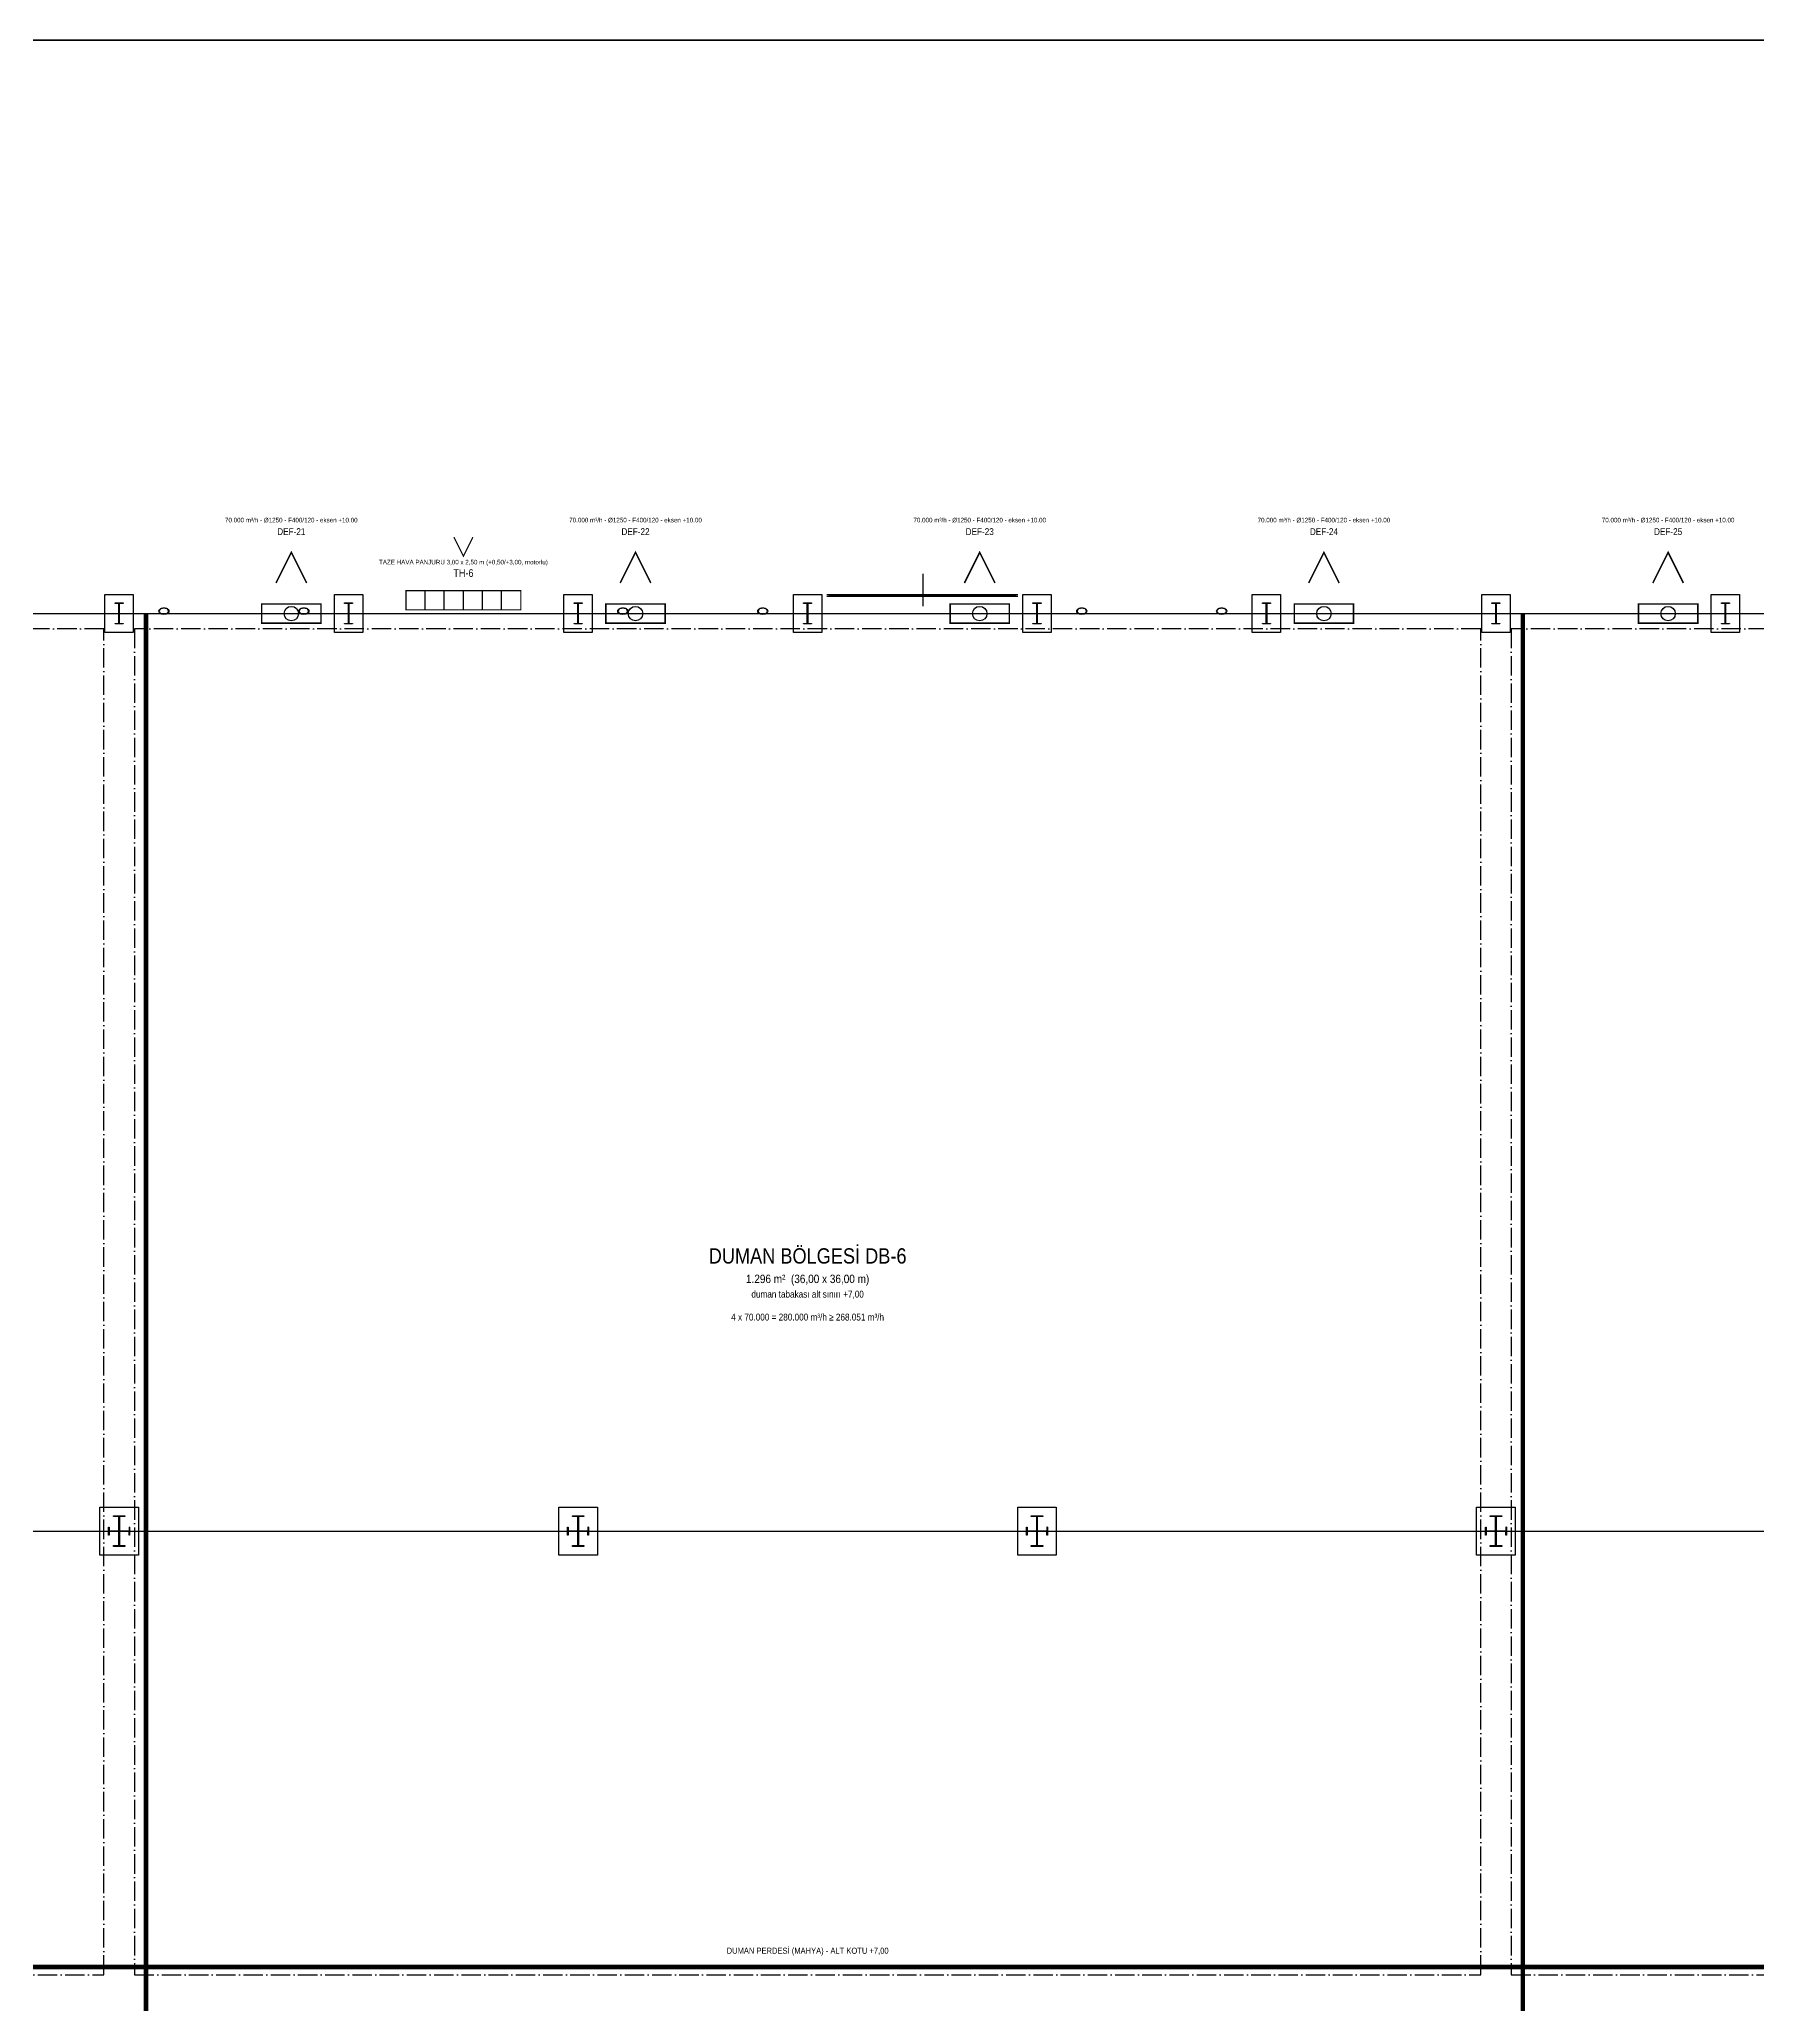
# Model space of a CAD drawing. Header units: centimetres. Extents: x 184307 to 200911, y 3888 to 16958.
# Drawn here: x 188800 to 193293, y 11818 to 16958 of the extents above; entities that cross this region are included whole.
import ezdxf
from ezdxf.enums import TextEntityAlignment as Align

# ---------------------------------------------------------------- set-up
doc = ezdxf.new("R2010")
doc.units = ezdxf.units.CM
doc.header["$LTSCALE"] = 20
doc.linetypes.add('DASHDOT', pattern=[3.556, 2.54, -0.508, 0, -0.508])
for name, color, linetype in [('ROTAS-DUMAN-BOLGE', 6, 'DASHDOT'), ('ROTAS-DUMAN-FAN', 3, 'CONTINUOUS'), ('ROTAS-DUMAN-PERDE', 1, 'CONTINUOUS'), ('ROTAS-DUMAN-TAZE', 5, 'CONTINUOUS'), ('ROTAS-DUMAN-YAZI', 7, 'CONTINUOUS'), ('ROTAS-MIMARI', 8, 'CONTINUOUS'), ('ROTAS-MIMARI-AKS', 8, 'CONTINUOUS'), ('ROTAS-MIMARI-KOLON', 8, 'CONTINUOUS'), ('ROTAS-PAFTA', 7, 'CONTINUOUS')]:
    doc.layers.add(name, color=color, linetype=linetype)
doc.styles.add('ROTAS', font='arial.ttf')

msp = doc.modelspace()

# ---------------------------------------------------------------- linework, layer by layer
at = {"layer": 'ROTAS-DUMAN-BOLGE'}
for points in [[(185449, 11896), (188969, 11896), (188969, 15416), (185449, 15416)], [(189049, 11896), (192569, 11896), (192569, 15416), (189049, 15416)], [(192649, 11896), (196169, 11896), (196169, 15416), (192649, 15416)]]:
    msp.add_lwpolyline(points, close=True, dxfattribs=at)
at = {"layer": 'ROTAS-DUMAN-FAN'}
for p, q in [((189396.5, 15456), (189521.5, 15456)), ((190296.5, 15456), (190421.5, 15456)), ((191196.5, 15456), (191321.5, 15456)), ((192096.5, 15456), (192221.5, 15456)), ((192996.5, 15456), (193121.5, 15456))]:
    msp.add_line(p, q, dxfattribs=at)
at = {"layer": 'ROTAS-DUMAN-FAN', "const_width": 4}
for points in [[(189419, 15536), (189459, 15616), (189499, 15536)], [(190319, 15536), (190359, 15616), (190399, 15536)], [(191219, 15536), (191259, 15616), (191299, 15536)], [(192119, 15536), (192159, 15616), (192199, 15536)], [(193019, 15536), (193059, 15616), (193099, 15536)]]:
    msp.add_lwpolyline(points, dxfattribs=at)
for points in [[(189381.5, 15431), (189536.5, 15431), (189536.5, 15481), (189381.5, 15481)], [(190281.5, 15431), (190436.5, 15431), (190436.5, 15481), (190281.5, 15481)], [(191181.5, 15431), (191336.5, 15431), (191336.5, 15481), (191181.5, 15481)], [(192081.5, 15431), (192236.5, 15431), (192236.5, 15481), (192081.5, 15481)], [(192981.5, 15431), (193136.5, 15431), (193136.5, 15481), (192981.5, 15481)]]:
    msp.add_lwpolyline(points, close=True, dxfattribs=at)
at = {"layer": 'ROTAS-DUMAN-FAN'}
for centre in [(189459, 15456), (190359, 15456), (191259, 15456), (192159, 15456), (193059, 15456)]:
    msp.add_circle(centre, 18.8, dxfattribs=at)
at = {"layer": 'ROTAS-DUMAN-PERDE', "const_width": 12}
for points in [[(189079, 8256), (189079, 15456)], [(192679, 8256), (192679, 15456)], [(185409, 11916), (199809, 11916)]]:
    msp.add_lwpolyline(points, dxfattribs=at)
at = {"layer": 'ROTAS-DUMAN-TAZE'}
for p, q in [((189809, 15466), (189809, 15516)), ((189859, 15466), (189859, 15516)), ((189909, 15466), (189909, 15516)), ((189959, 15466), (189959, 15516)), ((190009, 15466), (190009, 15516))]:
    msp.add_line(p, q, dxfattribs=at)
at = {"layer": 'ROTAS-DUMAN-TAZE', "const_width": 3}
msp.add_lwpolyline([(189884, 15656), (189909, 15606), (189934, 15656)], dxfattribs=at)
msp.add_lwpolyline([(189759, 15466), (190059, 15466), (190059, 15516), (189759, 15516)], close=True, dxfattribs=at)
at = {"layer": 'ROTAS-MIMARI'}
for points in [[(191111.1, 15475.2), (191111.1, 15560.2)], [(189045.8, 15406.3), (188971.8, 15406.3), (188971.8, 15506.3), (189045.8, 15506.3), (189045.8, 15406.3)], [(189645.8, 15406.3), (189571.8, 15406.3), (189571.8, 15506.3), (189645.8, 15506.3), (189645.8, 15406.3)], [(190245.8, 15406.3), (190171.8, 15406.3), (190171.8, 15506.3), (190245.8, 15506.3), (190245.8, 15406.3)], [(190845.8, 15406.3), (190771.8, 15406.3), (190771.8, 15506.3), (190845.8, 15506.3), (190845.8, 15406.3)], [(190858.8, 15506.3), (191358.8, 15506.3)], [(190858.8, 15501.3), (191358.8, 15501.3)], [(190865.3, 15506.3), (190865.3, 15501.3)], [(190865.3, 15503.8), (191352.5, 15503.8)], [(191352.5, 15506.3), (191352.5, 15501.3)], [(191445.8, 15406.3), (191371.8, 15406.3), (191371.8, 15506.3), (191445.8, 15506.3), (191445.8, 15406.3)], [(192045.8, 15406.3), (191971.8, 15406.3), (191971.8, 15506.3), (192045.8, 15506.3), (192045.8, 15406.3)], [(192645.8, 15406.3), (192571.8, 15406.3), (192571.8, 15506.3), (192645.8, 15506.3), (192645.8, 15406.3)], [(193245.8, 15406.3), (193171.8, 15406.3), (193171.8, 15506.3), (193245.8, 15506.3), (193245.8, 15406.3)], [(188958.3, 13119.3), (189059.3, 13119.3), (189059.3, 12993.3), (188958.3, 12993.3), (188958.3, 13119.3)], [(190158.3, 13119.3), (190259.3, 13119.3), (190259.3, 12993.3), (190158.3, 12993.3), (190158.3, 13119.3)], [(191358.3, 13119.3), (191459.3, 13119.3), (191459.3, 12993.3), (191358.3, 12993.3), (191358.3, 13119.3)], [(192558.3, 13119.3), (192659.3, 13119.3), (192659.3, 12993.3), (192558.3, 12993.3), (192558.3, 13119.3)]]:
    msp.add_lwpolyline(points, dxfattribs=at)
at = {"layer": 'ROTAS-MIMARI-AKS'}
for points in [[(184958.8, 15456.3), (200258.8, 15456.3)], [(184958.8, 13056.3), (200258.8, 13056.3)]]:
    msp.add_lwpolyline(points, dxfattribs=at)
at = {"layer": 'ROTAS-MIMARI-KOLON'}
for points in [[(188998.3, 15483.8), (188998.3, 15483.8)], [(188998.3, 15482), (188998.3, 15483.8)], [(188998.3, 15483.8), (189019.3, 15483.8)], [(189008.2, 15482), (188998.3, 15482)], [(189008.2, 15430.5), (189008.2, 15482)], [(189019.3, 15482), (189009.3, 15482)], [(189009.3, 15482), (189009.3, 15430.5)], [(189019.3, 15483.8), (189019.3, 15482)], [(189598.3, 15482), (189598.3, 15483.8)], [(189598.3, 15483.8), (189619.3, 15483.8)], [(189608.2, 15482), (189598.3, 15482)], [(189608.2, 15430.5), (189608.2, 15482)], [(189619.3, 15482), (189609.3, 15482)], [(189609.3, 15482), (189609.3, 15430.5)], [(189619.3, 15483.8), (189619.3, 15482)], [(190198.3, 15482), (190198.3, 15483.8)], [(190198.3, 15483.8), (190219.3, 15483.8)], [(190208.2, 15482), (190198.3, 15482)], [(190208.2, 15430.5), (190208.2, 15482)], [(190219.3, 15482), (190209.3, 15482)], [(190209.3, 15482), (190209.3, 15430.5)], [(190219.3, 15483.8), (190219.3, 15482)], [(190798.3, 15483.8), (190798.3, 15483.8)], [(190798.3, 15483.8), (190798.3, 15483.8)], [(190798.3, 15482), (190798.3, 15483.8)], [(190798.3, 15483.8), (190819.3, 15483.8)], [(190808.2, 15482), (190798.3, 15482)], [(190808.2, 15430.5), (190808.2, 15482)], [(190819.3, 15482), (190809.3, 15482)], [(190809.3, 15482), (190809.3, 15430.5)], [(190819.3, 15483.8), (190819.3, 15482)], [(191398.3, 15483.8), (191398.3, 15483.8)], [(191398.3, 15483.8), (191398.3, 15483.8)], [(191398.3, 15482), (191398.3, 15483.8)], [(191398.3, 15483.8), (191419.3, 15483.8)], [(191408.2, 15482), (191398.3, 15482)], [(191408.2, 15430.5), (191408.2, 15482)], [(191419.3, 15482), (191409.3, 15482)], [(191409.3, 15482), (191409.3, 15430.5)], [(191419.3, 15483.8), (191419.3, 15482)], [(191998.3, 15483.8), (191998.3, 15483.8)], [(191998.3, 15483.8), (191998.3, 15483.8)], [(191998.3, 15482), (191998.3, 15483.8)], [(191998.3, 15483.8), (192019.3, 15483.8)], [(192008.2, 15482), (191998.3, 15482)], [(192008.2, 15430.5), (192008.2, 15482)], [(192019.3, 15482), (192009.3, 15482)], [(192009.3, 15482), (192009.3, 15430.5)], [(192019.3, 15483.8), (192019.3, 15482)], [(192598.3, 15483.8), (192598.3, 15483.8)], [(192598.3, 15483.8), (192598.3, 15483.8)], [(192598.3, 15482), (192598.3, 15483.8)], [(192598.3, 15483.8), (192619.3, 15483.8)], [(192608.2, 15482), (192598.3, 15482)], [(192608.2, 15430.5), (192608.2, 15482)], [(192619.3, 15482), (192609.3, 15482)], [(192609.3, 15482), (192609.3, 15430.5)], [(192619.3, 15483.8), (192619.3, 15482)], [(193198.3, 15483.8), (193198.3, 15483.8)], [(193198.3, 15483.8), (193198.3, 15483.8)], [(193198.3, 15482), (193198.3, 15483.8)], [(193198.3, 15483.8), (193219.3, 15483.8)], [(193208.2, 15482), (193198.3, 15482)], [(193208.2, 15430.5), (193208.2, 15482)], [(193219.3, 15482), (193209.3, 15482)], [(193209.3, 15482), (193209.3, 15430.5)], [(193219.3, 15483.8), (193219.3, 15482)], [(188998.3, 15428.8), (188998.3, 15430.5)], [(188998.3, 15430.5), (189008.2, 15430.5)], [(189019.3, 15428.8), (188998.3, 15428.8)], [(189009.3, 15430.5), (189019.3, 15430.5)], [(189019.3, 15430.5), (189019.3, 15428.8)], [(189112.7, 15462.5), (189113.1, 15464.7)], [(189113.1, 15460.3), (189112.7, 15462.5)], [(189113.8, 15463.1), (189113, 15463.9)], [(189113.1, 15464.7), (189114.5, 15466.7)], [(189114.5, 15458.3), (189113.1, 15460.3)], [(189114.1, 15464.5), (189113.6, 15462.5)], [(189113.6, 15462.5), (189114.1, 15460.5)], [(189115.3, 15466.4), (189114.1, 15464.5)], [(189114.1, 15460.5), (189115.3, 15458.6)], [(189114.5, 15466.7), (189116.6, 15468.5)], [(189116.6, 15456.6), (189114.5, 15458.3)], [(189117.2, 15468), (189115.3, 15466.4)], [(189115.3, 15458.6), (189117.2, 15457)], [(189116.6, 15468.5), (189119.3, 15469.8)], [(189119.3, 15455.2), (189116.6, 15456.6)], [(189119.8, 15469.3), (189117.2, 15468)], [(189117.2, 15457), (189119.8, 15455.7)], [(189119.3, 15469.8), (189122.5, 15470.6)], [(189122.5, 15454.4), (189119.3, 15455.2)], [(189122.7, 15470.1), (189119.8, 15469.3)], [(189119.8, 15455.7), (189122.7, 15455)], [(189122.5, 15454.4), (189121.6, 15455.3)], [(189122.5, 15470.6), (189125.9, 15470.9)], [(189125.9, 15454.1), (189122.5, 15454.4)], [(189125.9, 15470.3), (189122.7, 15470.1)], [(189122.7, 15455), (189125.9, 15454.7)], [(189125.9, 15470.9), (189129.3, 15470.6)], [(189129.1, 15470.1), (189125.9, 15470.3)], [(189125.9, 15454.7), (189129.1, 15455)], [(189129.3, 15454.4), (189125.9, 15454.1)], [(189132, 15469.3), (189129.1, 15470.1)], [(189129.1, 15455), (189132, 15455.7)], [(189129.3, 15470.6), (189132.5, 15469.8)], [(189132.5, 15455.2), (189129.3, 15454.4)], [(189134.5, 15468), (189132, 15469.3)], [(189132, 15455.7), (189134.5, 15457)], [(189132.5, 15469.8), (189135.2, 15468.5)], [(189135.2, 15456.6), (189132.5, 15455.2)], [(189138.6, 15464.7), (189134.5, 15468.8)], [(189136.5, 15466.4), (189134.5, 15468)], [(189134.5, 15457), (189136.5, 15458.6)], [(189135.2, 15468.5), (189137.3, 15466.7)], [(189137.3, 15458.3), (189135.2, 15456.6)], [(189137.7, 15464.5), (189136.5, 15466.4)], [(189136.5, 15458.6), (189137.7, 15460.5)], [(189137.3, 15466.7), (189138.6, 15464.7)], [(189138.6, 15460.3), (189137.3, 15458.3)], [(189138.1, 15462.5), (189137.7, 15464.5)], [(189137.7, 15460.5), (189138.1, 15462.5)], [(189138.6, 15464.7), (189139.1, 15462.5)], [(189139.1, 15462.5), (189138.6, 15460.3)], [(189478.5, 15462.5), (189478.9, 15464.7)], [(189478.9, 15460.3), (189478.5, 15462.5)], [(189479.6, 15463.1), (189478.8, 15463.9)], [(189478.9, 15464.7), (189480.3, 15466.7)], [(189480.3, 15458.3), (189478.9, 15460.3)], [(189479.8, 15464.5), (189479.4, 15462.5)], [(189479.4, 15462.5), (189479.8, 15460.5)], [(189481.1, 15466.4), (189479.8, 15464.5)], [(189479.8, 15460.5), (189481.1, 15458.6)], [(189480.3, 15466.7), (189482.4, 15468.5)], [(189482.4, 15456.6), (189480.3, 15458.3)], [(189483, 15468), (189481.1, 15466.4)], [(189481.1, 15458.6), (189483, 15457)], [(189482.4, 15468.5), (189485.1, 15469.8)], [(189485.1, 15455.2), (189482.4, 15456.6)], [(189485.6, 15469.3), (189483, 15468)], [(189483, 15457), (189485.6, 15455.7)], [(189485.1, 15469.8), (189488.3, 15470.6)], [(189488.3, 15454.4), (189485.1, 15455.2)], [(189488.5, 15470.1), (189485.6, 15469.3)], [(189485.6, 15455.7), (189488.5, 15455)], [(189488.3, 15454.4), (189487.4, 15455.3)], [(189488.3, 15470.6), (189491.7, 15470.9)], [(189491.7, 15454.1), (189488.3, 15454.4)], [(189491.7, 15470.3), (189488.5, 15470.1)], [(189488.5, 15455), (189491.7, 15454.7)], [(189491.7, 15470.9), (189495.1, 15470.6)], [(189494.9, 15470.1), (189491.7, 15470.3)], [(189491.7, 15454.7), (189494.9, 15455)], [(189495.1, 15454.4), (189491.7, 15454.1)], [(189497.8, 15469.3), (189494.9, 15470.1)], [(189494.9, 15455), (189497.8, 15455.7)], [(189495.1, 15470.6), (189498.3, 15469.8)], [(189498.3, 15455.2), (189495.1, 15454.4)], [(189500.3, 15468), (189497.8, 15469.3)], [(189497.8, 15455.7), (189500.3, 15457)], [(189498.3, 15469.8), (189501, 15468.5)], [(189501, 15456.6), (189498.3, 15455.2)], [(189504.4, 15464.7), (189500.3, 15468.8)], [(189502.3, 15466.4), (189500.3, 15468)], [(189500.3, 15457), (189502.3, 15458.6)], [(189501, 15468.5), (189503.1, 15466.7)], [(189503.1, 15458.3), (189501, 15456.6)], [(189503.5, 15464.5), (189502.3, 15466.4)], [(189502.3, 15458.6), (189503.5, 15460.5)], [(189503.1, 15466.7), (189504.4, 15464.7)], [(189504.4, 15460.3), (189503.1, 15458.3)], [(189503.9, 15462.5), (189503.5, 15464.5)], [(189503.5, 15460.5), (189503.9, 15462.5)], [(189504.4, 15464.7), (189504.9, 15462.5)], [(189504.9, 15462.5), (189504.4, 15460.3)], [(189598.3, 15428.8), (189598.3, 15430.5)], [(189598.3, 15430.5), (189608.2, 15430.5)], [(189619.3, 15428.8), (189598.3, 15428.8)], [(189609.3, 15430.5), (189619.3, 15430.5)], [(189619.3, 15430.5), (189619.3, 15428.8)], [(190198.3, 15428.8), (190198.3, 15430.5)], [(190198.3, 15430.5), (190208.2, 15430.5)], [(190219.3, 15428.8), (190198.3, 15428.8)], [(190209.3, 15430.5), (190219.3, 15430.5)], [(190219.3, 15430.5), (190219.3, 15428.8)], [(190312.7, 15462.5), (190313.1, 15464.7)], [(190313.1, 15460.3), (190312.7, 15462.5)], [(190313.8, 15463.1), (190313, 15463.9)], [(190313.1, 15464.7), (190314.5, 15466.7)], [(190314.5, 15458.3), (190313.1, 15460.3)], [(190314.1, 15464.5), (190313.6, 15462.5)], [(190313.6, 15462.5), (190314.1, 15460.5)], [(190315.3, 15466.4), (190314.1, 15464.5)], [(190314.1, 15460.5), (190315.3, 15458.6)], [(190314.5, 15466.7), (190316.6, 15468.5)], [(190316.6, 15456.6), (190314.5, 15458.3)], [(190317.2, 15468), (190315.3, 15466.4)], [(190315.3, 15458.6), (190317.2, 15457)], [(190316.6, 15468.5), (190319.3, 15469.8)], [(190319.3, 15455.2), (190316.6, 15456.6)], [(190319.8, 15469.3), (190317.2, 15468)], [(190317.2, 15457), (190319.8, 15455.7)], [(190319.3, 15469.8), (190322.5, 15470.6)], [(190322.5, 15454.4), (190319.3, 15455.2)], [(190322.7, 15470.1), (190319.8, 15469.3)], [(190319.8, 15455.7), (190322.7, 15455)], [(190322.5, 15454.4), (190321.6, 15455.3)], [(190322.5, 15470.6), (190325.9, 15470.9)], [(190325.9, 15454.1), (190322.5, 15454.4)], [(190325.9, 15470.3), (190322.7, 15470.1)], [(190322.7, 15455), (190325.9, 15454.7)], [(190325.9, 15470.9), (190329.3, 15470.6)], [(190329.1, 15470.1), (190325.9, 15470.3)], [(190325.9, 15454.7), (190329.1, 15455)], [(190329.3, 15454.4), (190325.9, 15454.1)], [(190332, 15469.3), (190329.1, 15470.1)], [(190329.1, 15455), (190332, 15455.7)], [(190329.3, 15470.6), (190332.5, 15469.8)], [(190332.5, 15455.2), (190329.3, 15454.4)], [(190334.5, 15468), (190332, 15469.3)], [(190332, 15455.7), (190334.5, 15457)], [(190332.5, 15469.8), (190335.2, 15468.5)], [(190335.2, 15456.6), (190332.5, 15455.2)], [(190338.6, 15464.7), (190334.5, 15468.8)], [(190336.5, 15466.4), (190334.5, 15468)], [(190334.5, 15457), (190336.5, 15458.6)], [(190335.2, 15468.5), (190337.3, 15466.7)], [(190337.3, 15458.3), (190335.2, 15456.6)], [(190337.7, 15464.5), (190336.5, 15466.4)], [(190336.5, 15458.6), (190337.7, 15460.5)], [(190337.3, 15466.7), (190338.6, 15464.7)], [(190338.6, 15460.3), (190337.3, 15458.3)], [(190338.1, 15462.5), (190337.7, 15464.5)], [(190337.7, 15460.5), (190338.1, 15462.5)], [(190338.6, 15464.7), (190339.1, 15462.5)], [(190339.1, 15462.5), (190338.6, 15460.3)], [(190678.5, 15462.5), (190678.9, 15464.7)], [(190678.9, 15460.3), (190678.5, 15462.5)], [(190679.6, 15463.1), (190678.8, 15463.9)], [(190678.9, 15464.7), (190680.3, 15466.7)], [(190680.3, 15458.3), (190678.9, 15460.3)], [(190679.8, 15464.5), (190679.4, 15462.5)], [(190679.4, 15462.5), (190679.8, 15460.5)], [(190681.1, 15466.4), (190679.8, 15464.5)], [(190679.8, 15460.5), (190681.1, 15458.6)], [(190680.3, 15466.7), (190682.4, 15468.5)], [(190682.4, 15456.6), (190680.3, 15458.3)], [(190683, 15468), (190681.1, 15466.4)], [(190681.1, 15458.6), (190683, 15457)], [(190682.4, 15468.5), (190685.1, 15469.8)], [(190685.1, 15455.2), (190682.4, 15456.6)], [(190685.6, 15469.3), (190683, 15468)], [(190683, 15457), (190685.6, 15455.7)], [(190685.1, 15469.8), (190688.3, 15470.6)], [(190688.3, 15454.4), (190685.1, 15455.2)], [(190688.5, 15470.1), (190685.6, 15469.3)], [(190685.6, 15455.7), (190688.5, 15455)], [(190688.3, 15454.4), (190687.4, 15455.3)], [(190688.3, 15470.6), (190691.7, 15470.9)], [(190691.7, 15454.1), (190688.3, 15454.4)], [(190691.7, 15470.3), (190688.5, 15470.1)], [(190688.5, 15455), (190691.7, 15454.7)], [(190691.7, 15470.9), (190695.1, 15470.6)], [(190694.9, 15470.1), (190691.7, 15470.3)], [(190691.7, 15454.7), (190694.9, 15455)], [(190695.1, 15454.4), (190691.7, 15454.1)], [(190697.8, 15469.3), (190694.9, 15470.1)], [(190694.9, 15455), (190697.8, 15455.7)], [(190695.1, 15470.6), (190698.3, 15469.8)], [(190698.3, 15455.2), (190695.1, 15454.4)], [(190700.3, 15468), (190697.8, 15469.3)], [(190697.8, 15455.7), (190700.3, 15457)], [(190698.3, 15469.8), (190701, 15468.5)], [(190701, 15456.6), (190698.3, 15455.2)], [(190704.4, 15464.7), (190700.3, 15468.8)], [(190702.3, 15466.4), (190700.3, 15468)], [(190700.3, 15457), (190702.3, 15458.6)], [(190701, 15468.5), (190703.1, 15466.7)], [(190703.1, 15458.3), (190701, 15456.6)], [(190703.5, 15464.5), (190702.3, 15466.4)], [(190702.3, 15458.6), (190703.5, 15460.5)], [(190703.1, 15466.7), (190704.4, 15464.7)], [(190704.4, 15460.3), (190703.1, 15458.3)], [(190703.9, 15462.5), (190703.5, 15464.5)], [(190703.5, 15460.5), (190703.9, 15462.5)], [(190704.4, 15464.7), (190704.9, 15462.5)], [(190704.9, 15462.5), (190704.4, 15460.3)], [(190798.3, 15428.8), (190798.3, 15430.5)], [(190798.3, 15430.5), (190808.2, 15430.5)], [(190819.3, 15428.8), (190798.3, 15428.8)], [(190809.3, 15430.5), (190819.3, 15430.5)], [(190819.3, 15430.5), (190819.3, 15428.8)], [(191398.3, 15428.8), (191398.3, 15430.5)], [(191398.3, 15430.5), (191408.2, 15430.5)], [(191419.3, 15428.8), (191398.3, 15428.8)], [(191409.3, 15430.5), (191419.3, 15430.5)], [(191419.3, 15430.5), (191419.3, 15428.8)], [(191512.7, 15462.5), (191513.1, 15464.7)], [(191513.1, 15460.3), (191512.7, 15462.5)], [(191513.8, 15463.1), (191513, 15463.9)], [(191513.1, 15464.7), (191514.5, 15466.7)], [(191514.5, 15458.3), (191513.1, 15460.3)], [(191514.1, 15464.5), (191513.6, 15462.5)], [(191513.6, 15462.5), (191514.1, 15460.5)], [(191515.3, 15466.4), (191514.1, 15464.5)], [(191514.1, 15460.5), (191515.3, 15458.6)], [(191514.5, 15466.7), (191516.6, 15468.5)], [(191516.6, 15456.6), (191514.5, 15458.3)], [(191517.2, 15468), (191515.3, 15466.4)], [(191515.3, 15458.6), (191517.2, 15457)], [(191516.6, 15468.5), (191519.3, 15469.8)], [(191519.3, 15455.2), (191516.6, 15456.6)], [(191519.8, 15469.3), (191517.2, 15468)], [(191517.2, 15457), (191519.8, 15455.7)], [(191519.3, 15469.8), (191522.5, 15470.6)], [(191522.5, 15454.4), (191519.3, 15455.2)], [(191522.7, 15470.1), (191519.8, 15469.3)], [(191519.8, 15455.7), (191522.7, 15455)], [(191522.5, 15454.4), (191521.6, 15455.3)], [(191522.5, 15470.6), (191525.9, 15470.9)], [(191525.9, 15454.1), (191522.5, 15454.4)], [(191525.9, 15470.3), (191522.7, 15470.1)], [(191522.7, 15455), (191525.9, 15454.7)], [(191525.9, 15470.9), (191529.3, 15470.6)], [(191529.1, 15470.1), (191525.9, 15470.3)], [(191525.9, 15454.7), (191529.1, 15455)], [(191529.3, 15454.4), (191525.9, 15454.1)], [(191532, 15469.3), (191529.1, 15470.1)], [(191529.1, 15455), (191532, 15455.7)], [(191529.3, 15470.6), (191532.5, 15469.8)], [(191532.5, 15455.2), (191529.3, 15454.4)], [(191534.5, 15468), (191532, 15469.3)], [(191532, 15455.7), (191534.5, 15457)], [(191532.5, 15469.8), (191535.2, 15468.5)], [(191535.2, 15456.6), (191532.5, 15455.2)], [(191538.6, 15464.7), (191534.5, 15468.8)], [(191536.5, 15466.4), (191534.5, 15468)], [(191534.5, 15457), (191536.5, 15458.6)], [(191535.2, 15468.5), (191537.3, 15466.7)], [(191537.3, 15458.3), (191535.2, 15456.6)], [(191537.7, 15464.5), (191536.5, 15466.4)], [(191536.5, 15458.6), (191537.7, 15460.5)], [(191537.3, 15466.7), (191538.6, 15464.7)], [(191538.6, 15460.3), (191537.3, 15458.3)], [(191538.1, 15462.5), (191537.7, 15464.5)], [(191537.7, 15460.5), (191538.1, 15462.5)], [(191538.6, 15464.7), (191538.6, 15464.7)], [(191538.6, 15464.7), (191539.1, 15462.5)], [(191539.1, 15462.5), (191538.6, 15460.3)], [(191878.5, 15462.5), (191878.9, 15464.7)], [(191878.9, 15460.3), (191878.5, 15462.5)], [(191879.6, 15463.1), (191878.8, 15463.9)], [(191878.9, 15464.7), (191880.3, 15466.7)], [(191880.3, 15458.3), (191878.9, 15460.3)], [(191879.8, 15464.5), (191879.4, 15462.5)], [(191879.4, 15462.5), (191879.8, 15460.5)], [(191881.1, 15466.4), (191879.8, 15464.5)], [(191879.8, 15460.5), (191881.1, 15458.6)], [(191880.3, 15466.7), (191882.4, 15468.5)], [(191882.4, 15456.6), (191880.3, 15458.3)], [(191883, 15468), (191881.1, 15466.4)], [(191881.1, 15458.6), (191883, 15457)], [(191882.4, 15468.5), (191885.1, 15469.8)], [(191885.1, 15455.2), (191882.4, 15456.6)], [(191885.6, 15469.3), (191883, 15468)], [(191883, 15457), (191885.6, 15455.7)], [(191885.1, 15469.8), (191888.3, 15470.6)], [(191888.3, 15454.4), (191885.1, 15455.2)], [(191888.5, 15470.1), (191885.6, 15469.3)], [(191885.6, 15455.7), (191888.5, 15455)], [(191888.3, 15454.4), (191887.4, 15455.3)], [(191888.3, 15470.6), (191891.7, 15470.9)], [(191891.7, 15454.1), (191888.3, 15454.4)], [(191891.7, 15470.3), (191888.5, 15470.1)], [(191888.5, 15455), (191891.7, 15454.7)], [(191891.7, 15470.9), (191895.1, 15470.6)], [(191894.9, 15470.1), (191891.7, 15470.3)], [(191891.7, 15454.7), (191894.9, 15455)], [(191895.1, 15454.4), (191891.7, 15454.1)], [(191897.8, 15469.3), (191894.9, 15470.1)], [(191894.9, 15455), (191897.8, 15455.7)], [(191895.1, 15470.6), (191898.3, 15469.8)], [(191898.3, 15455.2), (191895.1, 15454.4)], [(191900.3, 15468), (191897.8, 15469.3)], [(191897.8, 15455.7), (191900.3, 15457)], [(191898.3, 15469.8), (191901, 15468.5)], [(191901, 15456.6), (191898.3, 15455.2)], [(191904.4, 15464.7), (191900.3, 15468.8)], [(191902.3, 15466.4), (191900.3, 15468)], [(191900.3, 15457), (191902.3, 15458.6)], [(191901, 15468.5), (191903.1, 15466.7)], [(191903.1, 15458.3), (191901, 15456.6)], [(191903.5, 15464.5), (191902.3, 15466.4)], [(191902.3, 15458.6), (191903.5, 15460.5)], [(191903.1, 15466.7), (191904.4, 15464.7)], [(191904.4, 15460.3), (191903.1, 15458.3)], [(191903.9, 15462.5), (191903.5, 15464.5)], [(191903.5, 15460.5), (191903.9, 15462.5)], [(191904.4, 15464.7), (191904.9, 15462.5)], [(191904.9, 15462.5), (191904.4, 15460.3)], [(191998.3, 15428.8), (191998.3, 15430.5)], [(191998.3, 15430.5), (192008.2, 15430.5)], [(192019.3, 15428.8), (191998.3, 15428.8)], [(192009.3, 15430.5), (192019.3, 15430.5)], [(192019.3, 15430.5), (192019.3, 15428.8)], [(192598.3, 15428.8), (192598.3, 15430.5)], [(192598.3, 15430.5), (192608.2, 15430.5)], [(192619.3, 15428.8), (192598.3, 15428.8)], [(192609.3, 15430.5), (192619.3, 15430.5)], [(192619.3, 15430.5), (192619.3, 15428.8)], [(193198.3, 15428.8), (193198.3, 15430.5)], [(193198.3, 15430.5), (193208.2, 15430.5)], [(193219.3, 15428.8), (193198.3, 15428.8)], [(193209.3, 15430.5), (193219.3, 15430.5)], [(193219.3, 15430.5), (193219.3, 15428.8)], [(188981.3, 13045.8), (188981.3, 13066.8)], [(188981.3, 13066.8), (188983, 13066.8)], [(188983, 13066.8), (188983, 13056.8)], [(188983, 13056.8), (189034.6, 13056.8)], [(188993.8, 13096.3), (188993.8, 13096.3)], [(188993.8, 13096.3), (188993.8, 13096.3)], [(188993.8, 13094.3), (188993.8, 13096.3)], [(188993.8, 13096.3), (189023.8, 13096.3)], [(189008, 13094.3), (188993.8, 13094.3)], [(189008, 13018.3), (189008, 13094.3)], [(189023.8, 13094.3), (189009.5, 13094.3)], [(189009.5, 13094.3), (189009.5, 13018.3)], [(189023.8, 13096.3), (189023.8, 13094.3)], [(189036.3, 13066.8), (189034.6, 13066.8)], [(189034.6, 13066.8), (189034.6, 13056.8)], [(189036.3, 13066.8), (189036.3, 13045.8)], [(190181.3, 13045.8), (190181.3, 13066.8)], [(190181.3, 13066.8), (190183, 13066.8)], [(190183, 13066.8), (190183, 13056.8)], [(190183, 13056.8), (190234.6, 13056.8)], [(190193.8, 13096.3), (190193.8, 13096.3)], [(190193.8, 13096.3), (190193.8, 13096.3)], [(190193.8, 13094.3), (190193.8, 13096.3)], [(190193.8, 13096.3), (190223.8, 13096.3)], [(190208, 13094.3), (190193.8, 13094.3)], [(190208, 13018.3), (190208, 13094.3)], [(190223.8, 13094.3), (190209.5, 13094.3)], [(190209.5, 13094.3), (190209.5, 13018.3)], [(190223.8, 13096.3), (190223.8, 13094.3)], [(190236.3, 13066.8), (190234.6, 13066.8)], [(190234.6, 13066.8), (190234.6, 13056.8)], [(190236.3, 13066.8), (190236.3, 13045.8)], [(191381.3, 13045.8), (191381.3, 13066.8)], [(191381.3, 13066.8), (191383, 13066.8)], [(191383, 13066.8), (191383, 13056.8)], [(191383, 13056.8), (191434.6, 13056.8)], [(191393.8, 13094.3), (191393.8, 13096.3)], [(191393.8, 13096.3), (191423.8, 13096.3)], [(191408, 13094.3), (191393.8, 13094.3)], [(191408, 13018.3), (191408, 13094.3)], [(191423.8, 13094.3), (191409.5, 13094.3)], [(191409.5, 13094.3), (191409.5, 13018.3)], [(191423.8, 13096.3), (191423.8, 13094.3)], [(191436.3, 13066.8), (191434.6, 13066.8)], [(191434.6, 13066.8), (191434.6, 13056.8)], [(191436.3, 13066.8), (191436.3, 13045.8)], [(192581.3, 13045.8), (192581.3, 13066.8)], [(192581.3, 13066.8), (192583, 13066.8)], [(192583, 13066.8), (192583, 13056.8)], [(192583, 13056.8), (192634.6, 13056.8)], [(192593.8, 13094.3), (192593.8, 13096.3)], [(192593.8, 13096.3), (192623.8, 13096.3)], [(192608, 13094.3), (192593.8, 13094.3)], [(192608, 13018.3), (192608, 13094.3)], [(192623.8, 13094.3), (192609.5, 13094.3)], [(192609.5, 13094.3), (192609.5, 13018.3)], [(192623.8, 13096.3), (192623.8, 13094.3)], [(192636.3, 13066.8), (192634.6, 13066.8)], [(192634.6, 13066.8), (192634.6, 13056.8)], [(192636.3, 13066.8), (192636.3, 13045.8)], [(188983, 13045.8), (188981.3, 13045.8)], [(189034.6, 13055.7), (188983, 13055.7)], [(188983, 13055.7), (188983, 13045.8)], [(188993.8, 13016.3), (188993.8, 13018.3)], [(188993.8, 13018.3), (189008, 13018.3)], [(189023.8, 13016.3), (188993.8, 13016.3)], [(189009.5, 13018.3), (189023.8, 13018.3)], [(189023.8, 13018.3), (189023.8, 13016.3)], [(189034.6, 13045.8), (189034.6, 13055.7)], [(189036.3, 13045.8), (189034.6, 13045.8)], [(190183, 13045.8), (190181.3, 13045.8)], [(190234.6, 13055.7), (190183, 13055.7)], [(190183, 13055.7), (190183, 13045.8)], [(190193.8, 13016.3), (190193.8, 13018.3)], [(190193.8, 13018.3), (190208, 13018.3)], [(190223.8, 13016.3), (190193.8, 13016.3)], [(190209.5, 13018.3), (190223.8, 13018.3)], [(190223.8, 13018.3), (190223.8, 13016.3)], [(190234.6, 13045.8), (190234.6, 13055.7)], [(190236.3, 13045.8), (190234.6, 13045.8)], [(191383, 13045.8), (191381.3, 13045.8)], [(191434.6, 13055.7), (191383, 13055.7)], [(191383, 13055.7), (191383, 13045.8)], [(191393.8, 13016.3), (191393.8, 13018.3)], [(191393.8, 13018.3), (191408, 13018.3)], [(191423.8, 13016.3), (191393.8, 13016.3)], [(191409.5, 13018.3), (191423.8, 13018.3)], [(191423.8, 13018.3), (191423.8, 13016.3)], [(191434.6, 13045.8), (191434.6, 13055.7)], [(191436.3, 13045.8), (191434.6, 13045.8)], [(192583, 13045.8), (192581.3, 13045.8)], [(192634.6, 13055.7), (192583, 13055.7)], [(192583, 13055.7), (192583, 13045.8)], [(192593.8, 13016.3), (192593.8, 13018.3)], [(192593.8, 13018.3), (192608, 13018.3)], [(192623.8, 13016.3), (192593.8, 13016.3)], [(192609.5, 13018.3), (192623.8, 13018.3)], [(192623.8, 13018.3), (192623.8, 13016.3)], [(192634.6, 13045.8), (192634.6, 13055.7)], [(192636.3, 13045.8), (192634.6, 13045.8)]]:
    msp.add_lwpolyline(points, dxfattribs=at)
at = {"layer": 'ROTAS-PAFTA', "const_width": 4}
msp.add_lwpolyline([(184309, 7256), (200909, 7256), (200909, 16956), (184309, 16956)], close=True, dxfattribs=at)

# ---------------------------------------------------------------- texts
at = {"layer": 'ROTAS-DUMAN-FAN', "style": 'ROTAS', "width": 0.85}
for s, height, p in [('70.000 m³/h - Ø1250 - F400/120 - eksen +10.00', 12, (189459, 15691)), ('DEF-21', 18, (189459, 15656)), ('70.000 m³/h - Ø1250 - F400/120 - eksen +10.00', 12, (190359, 15691)), ('DEF-22', 18, (190359, 15656)), ('70.000 m³/h - Ø1250 - F400/120 - eksen +10.00', 12, (191259, 15691)), ('DEF-23', 18, (191259, 15656)), ('70.000 m³/h - Ø1250 - F400/120 - eksen +10.00', 12, (192159, 15691)), ('DEF-24', 18, (192159, 15656)), ('70.000 m³/h - Ø1250 - F400/120 - eksen +10.00', 12, (193059, 15691)), ('DEF-25', 18, (193059, 15656))]:
    msp.add_text(s, height=height, dxfattribs=at).set_placement(p, align=Align.BOTTOM_CENTER)
msp.add_text('4 x 70.000 = 280.000 m³/h ≥ 268.051 m³/h', height=18, dxfattribs=at).set_placement((190809, 13616), align=Align.MIDDLE_CENTER)
at = {"layer": 'ROTAS-DUMAN-PERDE', "style": 'ROTAS', "width": 0.85}
msp.add_text('DUMAN PERDESİ (MAHYA) - ALT KOTU +7,00', height=16, dxfattribs=at).set_placement((190809, 11946), align=Align.BOTTOM_CENTER)
at = {"layer": 'ROTAS-DUMAN-TAZE', "style": 'ROTAS', "width": 0.85}
for s, height, p in [('TAZE HAVA PANJURU 3,00 x 2,50 m (+0,50/+3,00, motorlu)', 12, (189909, 15581)), ('TH-6', 20, (189909, 15546))]:
    msp.add_text(s, height=height, dxfattribs=at).set_placement(p, align=Align.BOTTOM_CENTER)
at = {"layer": 'ROTAS-DUMAN-YAZI', "style": 'ROTAS', "width": 0.85}
for s, height, p in [('DUMAN BÖLGESİ DB-6', 40, (190809, 13776)), ('1.296 m²  (36,00 x 36,00 m)', 22, (190809, 13716)), ('duman tabakası alt sınırı +7,00', 18, (190809, 13676))]:
    msp.add_text(s, height=height, dxfattribs=at).set_placement(p, align=Align.MIDDLE_CENTER)

doc.saveas('drawing.dxf')
